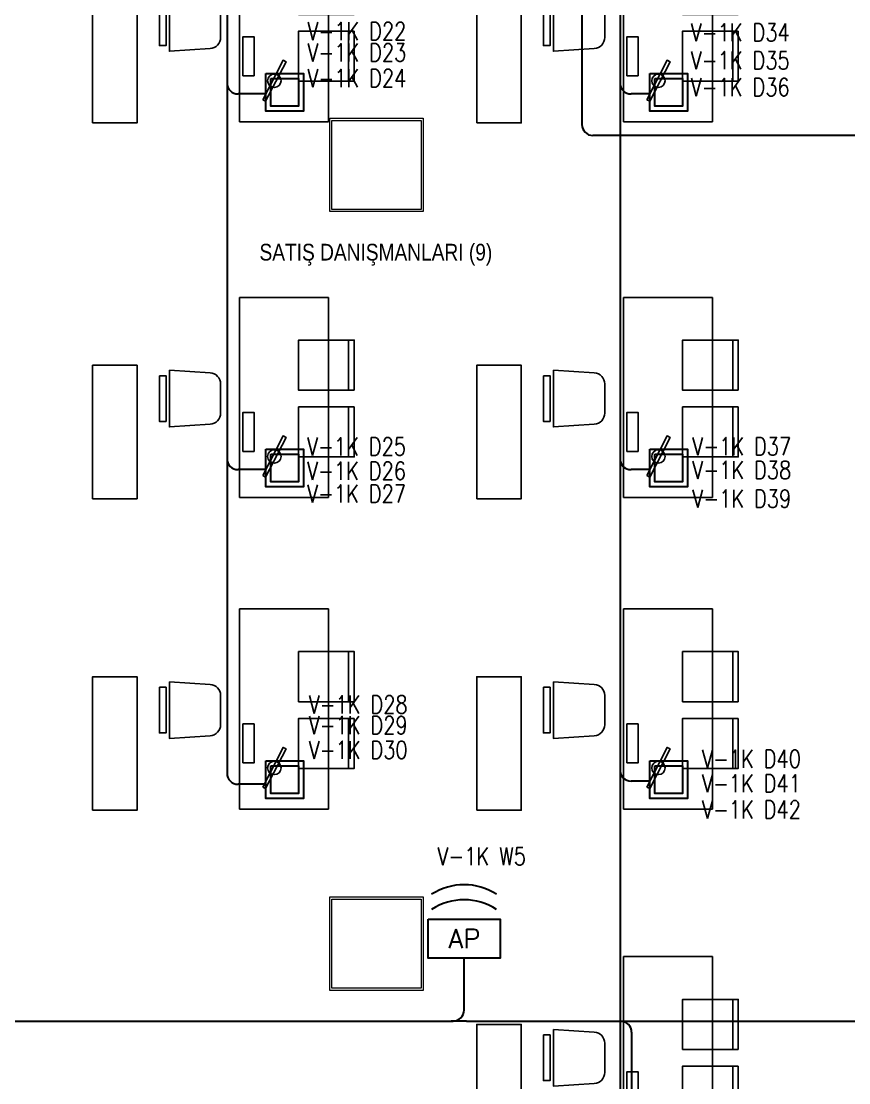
# Model space of a CAD drawing. Extents: x -1073 to 35213, y -1180 to 6950.
# Drawn here: x 17322 to 18065, y 927 to 1882 of the extents above; entities that cross this region are included whole.
import ezdxf
from ezdxf.enums import TextEntityAlignment as Align

# ---------------------------------------------------------------- set-up
doc = ezdxf.new("R2010")
doc.units = 0
doc.header["$LTSCALE"] = 25
doc.layers.get('0').update_dxf_attribs({"color": 9, "lineweight": 9})
for name, color, linetype, lineweight in [('01', 9, 'Continuous', 9), ('05', 9, 'Continuous', 9), ('14', 9, 'Continuous', 9), ('21', 9, 'Continuous', 9), ('DATA SARI', 30, 'Continuous', 30), ('DATA TAVAN', 160, 'Continuous', 30), ('E-ACCESS POINT (KABLOSUZ ERİŞİM İÇİN)', 7, 'Continuous', 30), ('E-YAZI', 7, 'Continuous', 30)]:
    doc.layers.add(name, color=color, linetype=linetype, lineweight=lineweight)
doc.styles.add('E-YAZI', font='txttw.shx')
doc.styles.add('MuuM_TEXT-STANDART', font='ARIALN.TTF')

# ---------------------------------------------------------------- blocks, each defined once
blk = doc.blocks.new('p-kolon-80x80-vw')
at = {"layer": '01'}
blk.add_lwpolyline([(-40, -40), (-40, 40), (40, 40), (40, -40)], close=True, dxfattribs=at)
blk = doc.blocks.new('m-çalışma dolap modül')
at = {"lineweight": -3, "ltscale": 0.5}
blk.add_lwpolyline([(0, 40), (120, 40), (120, 0), (0, 0)], close=True, dxfattribs=at)
blk = doc.blocks.new('m-vw-sandalye-02')
at = {"lineweight": -3, "ltscale": 0.5}
for points in [[(-22.5, 0), (-22.5, -5), (22.5, -5), (22.5, 0)], [(-22.5, -5), (22.5, -5), (22.5, -50), (-22.5, -50)]]:
    blk.add_lwpolyline(points, close=True, dxfattribs=at)
blk = doc.blocks.new('m-vw-sandalye')
at = {"lineweight": -3, "ltscale": 0.5}
blk.add_lwpolyline([(-20.5, 0), (20.5, 0), (20.5, -6), (-20.5, -6)], close=True, dxfattribs=at)
blk.add_lwpolyline([(-25.5, -9), (25.5, -9), (23.11, -45.65, -0.395265), (13.13, -55), (-13.13, -55, -0.395265), (-23.11, -45.65)], format="xyb", close=True, dxfattribs=at)
blk = doc.blocks.new('m-vw-çalışma-p-01')
at = {"lineweight": -3, "ltscale": 0.5}
for p, q in [((11.93, 179.03), (91.93, 179.03)), ((11.93, -0.97), (11.93, 179.03)), ((91.93, 179.03), (91.93, -0.97)), ((91.93, -0.97), (11.93, -0.97))]:
    blk.add_line(p, q, dxfattribs=at)
for points in [[(32.8, 159.16), (35.47, 160.53), (53.74, 124.95), (51.08, 123.58)], [(15, 137.5), (25, 137.5), (25, 102.5), (15, 102.5)]]:
    blk.add_lwpolyline(points, close=True, dxfattribs=at)
blk.add_circle((43.27, 142.05), 6, dxfattribs=at)
at = {"lineweight": -3, "ltscale": 0.5, "xscale": -1, "rotation": 270}
blk.add_blockref('m-vw-sandalye-02', (115, 120), dxfattribs=at)
at = {"lineweight": -3, "rotation": 90}
blk.add_blockref('m-vw-sandalye', (-60, 90), dxfattribs=at)
at = {"lineweight": -3, "ltscale": 0.5, "rotation": 270}
blk.add_blockref('m-vw-sandalye-02', (115, 60), dxfattribs=at)
blk = doc.blocks.new('E-DÖŞEME BUAT')
at = {"layer": 'E-YAZI', "color": 5}
for points in [[(-34, 34), (0, 34), (0, 0), (-34, 0)], [(-29.5, 29.5), (-4.5, 29.5), (-4.5, 4.5), (-29.5, 4.5)]]:
    blk.add_lwpolyline(points, close=True, dxfattribs=at)
blk = doc.blocks.new('*U605')
at = {"layer": 'E-ACCESS POINT (KABLOSUZ ERİŞİM İÇİN)', "color": 4}
blk.add_lwpolyline([(-2.395, 3.237), (2.395, 3.237), (2.395, 0.647), (-2.395, 0.647)], close=True, dxfattribs=at)
at = {"layer": 'E-ACCESS POINT (KABLOSUZ ERİŞİM İÇİN)', "color": 3}
for centre in [(0, 1.555), (0, 0.549)]:
    blk.add_arc(centre, 3.988, 57.1828, 122.8172, dxfattribs=at)
at = {"layer": 'E-ACCESS POINT (KABLOSUZ ERİŞİM İÇİN)', "color": 3, "style": 'E-YAZI'}
blk.add_text('AP', height=1.28, dxfattribs=at).set_placement((-1.054, 1.311))

msp = doc.modelspace()

# ---------------------------------------------------------------- linework, layer by layer
at = {"layer": '14'}
msp.add_lwpolyline([(17598.84, 1794.5), (17682.84, 1794.5), (17682.84, 1710.5), (17598.84, 1710.5)], close=True, dxfattribs=at)
msp.add_lwpolyline([(17682.84, 1094.5), (17682.84, 1010.5), (17598.84, 1010.5), (17598.84, 1094.5), (17682.84, 1094.5)], dxfattribs=at)
at = {"layer": 'DATA SARI'}
for p, q in [((17506.63, 2112.72), (17506.63, 1826.31)), ((17859.58, 2104.37), (17859.58, 466.82)), ((17506.63, 1832.72), (17506.63, 1205.82)), ((17541.34, 1816.31), (17516.63, 1816.31)), ((17886.34, 1816.31), (17869.58, 1816.31)), ((17541.34, 1478.59), (17516.63, 1478.59)), ((17886.34, 1478.59), (17869.58, 1478.59)), ((17541.34, 1195.82), (17516.63, 1195.82)), ((17886.34, 1198.59), (17869.58, 1198.59))]:
    msp.add_line(p, q, dxfattribs=at)
for centre in [(17516.63, 1826.31), (17869.58, 1826.31), (17516.63, 1488.59), (17869.58, 1488.59), (17516.63, 1205.82), (17869.58, 1208.59)]:
    msp.add_arc(centre, 10, 180, 270, dxfattribs=at)
at = {"layer": 'DATA TAVAN'}
for p, q in [((17825.27, 1958.85), (17825.27, 1788.89)), ((18361.32, 1778.89), (17835.27, 1778.89)), ((17719.59, 992.88), (17719.59, 1039.45)), ((17142.72, 982.88), (17709.59, 982.88)), ((17721.59, 982.88), (17707.82, 982.88)), ((17721.59, 982.88), (17860.01, 982.88)), ((17860.01, 982.88), (18298.57, 982.88)), ((17870.01, 972.88), (17870.01, 351.05))]:
    msp.add_line(p, q, dxfattribs=at)
for centre, start, end in [((17835.27, 1788.89), 180, 270), ((17709.59, 992.88), 270, 0), ((17709.59, 992.88), 270, 0), ((17860.01, 972.88), 0, 90)]:
    msp.add_arc(centre, 10, start, end, dxfattribs=at)

# ---------------------------------------------------------------- block references
for p in [(17640.84, 1752.5), (17640.84, 1052.5)]:
    msp.add_blockref('p-kolon-80x80-vw', p)
at = {"layer": '05', "lineweight": -3, "xscale": -1, "rotation": 180}
for p in [(17505.84, 1970.22), (17850.84, 1970.22), (17505.84, 1632.5), (17850.84, 1632.5), (17505.84, 1352.5), (17850.84, 1352.5), (17850.84, 1039.95)]:
    msp.add_blockref('m-vw-çalışma-p-01', p, dxfattribs=at)
at = {"layer": '05', "lineweight": -3, "rotation": 90}
for p in [(17425.84, 1790.22), (17770.84, 1790.22), (17425.84, 1452.5), (17770.84, 1452.5), (17425.84, 1172.5), (17770.84, 1172.5), (17770.84, 859.95)]:
    msp.add_blockref('m-çalışma dolap modül', p, dxfattribs=at)
at = {"layer": 'E-ACCESS POINT (KABLOSUZ ERİŞİM İÇİN)', "xscale": 13.5, "yscale": 13.5, "zscale": 13.5}
msp.add_blockref('*U605', (17719.59, 1030.71), dxfattribs=at)
at = {"layer": 'E-YAZI', "color": 1}
for p in [(17575.34, 1800.72), (17920.34, 1800.72), (17575.34, 1463), (17920.34, 1463), (17575.34, 1183), (17920.34, 1183)]:
    msp.add_blockref('E-DÖŞEME BUAT', p, dxfattribs=at)

# ---------------------------------------------------------------- texts
at = {"layer": '21', "style": 'MuuM_TEXT-STANDART'}
msp.add_text('SATIŞ DANIŞMANLARI (9)', height=15, dxfattribs=at).set_placement((17535.79, 1662.08), align=Align.BOTTOM_LEFT)
at = {"layer": 'E-YAZI', "color": 6, "style": 'E-YAZI', "width": 0.8}
for s, p in [('V-1K D22', (17578.81, 1864.72)), ('V-1K D34', (17923.15, 1863.6)), ('V-1K D23', (17578.81, 1845.56)), ('V-1K D35', (17923.15, 1838.48)), ('V-1K D24', (17578.81, 1822.52)), ('V-1K D36', (17923.15, 1814.39)), ('V-1K D25', (17578.55, 1491.39)), ('V-1K D37', (17924.5, 1491.55)), ('V-1K D26', (17578.55, 1469.5)), ('V-1K D38', (17924.5, 1470.26)), ('V-1K D27', (17578.55, 1448.97)), ('V-1K D39', (17924.5, 1444.52)), ('V-1K D28', (17579.99, 1259.48)), ('V-1K D29', (17579.99, 1240.87)), ('V-1K D30', (17579.99, 1218.68)), ('V-1K D40', (17933.22, 1210.69)), ('V-1K D41', (17933.22, 1188.57)), ('V-1K D42', (17933.22, 1165.12)), ('V-1K W5', (17695.62, 1123.1))]:
    msp.add_text(s, height=16, dxfattribs=at).set_placement(p)

doc.saveas('drawing.dxf')
